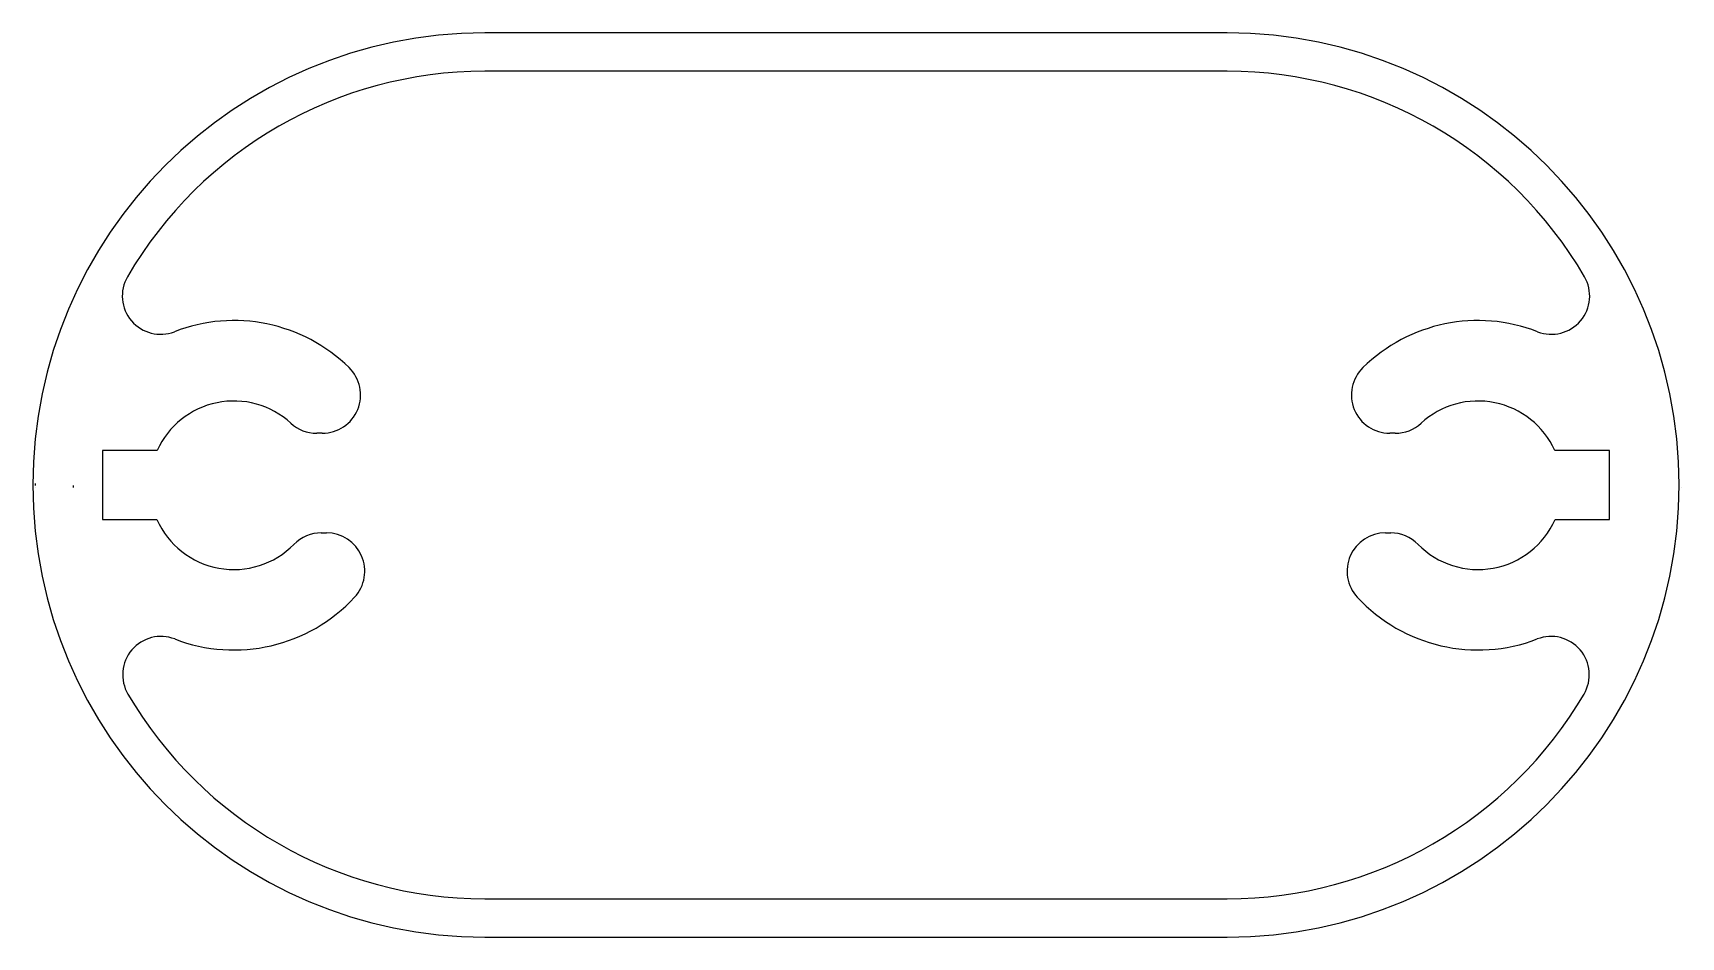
# Model space of a CAD drawing. Extents: x 2197.2 to 2240.3, y 1058.1 to 1081.7.
import ezdxf

# ---------------------------------------------------------------- set-up
doc = ezdxf.new("R2010")
doc.units = 0
doc.layers.get('0').update_dxf_attribs({"linetype": 'CONTINUOUS'})

msp = doc.modelspace()

# ---------------------------------------------------------------- linework, layer by layer
at = {"ltscale": 0.1}
for p, q in [((2218.699, 1081.7), (2208.999, 1081.7)), ((2228.399, 1081.7), (2218.699, 1081.7)), ((2218.699, 1080.7), (2208.999, 1080.7)), ((2228.399, 1080.7), (2218.699, 1080.7)), ((2204.757, 1071.25), (2204.612, 1071.25)), ((2232.786, 1071.25), (2232.641, 1071.25)), ((2199.019, 1070.8), (2199.019, 1069.9)), ((2200.443, 1070.8), (2199.019, 1070.8)), ((2238.379, 1070.8), (2236.954, 1070.8)), ((2238.379, 1069.9), (2238.379, 1070.8)), ((2199.019, 1069.9), (2199.019, 1069)), ((2238.379, 1069), (2238.379, 1069.9)), ((2197.252, 1069.833), (2197.252, 1069.833)), ((2240.252, 1069.833), (2240.252, 1069.833)), ((2199.019, 1069), (2200.437, 1069)), ((2204.73, 1068.65), (2204.868, 1068.65)), ((2232.529, 1068.65), (2232.668, 1068.65)), ((2236.961, 1069), (2238.379, 1069)), ((2208.999, 1059.1), (2218.699, 1059.1)), ((2218.699, 1059.1), (2228.399, 1059.1)), ((2208.999, 1058.1), (2218.699, 1058.1)), ((2218.699, 1058.1), (2228.399, 1058.1))]:
    msp.add_line(p, q, dxfattribs=at)
for centre, radius, start, end in [((2208.999, 1069.9), 11.8, 90, 180), ((2228.399, 1069.9), 11.8, 360, 90), ((2208.999, 1069.9), 10.8, 90, 149.7672), ((2228.399, 1069.9), 10.8, 30.2328, 90), ((2200.532, 1074.834), 1, 149.7672, 291.1897), ((2236.866, 1074.834), 1, 248.8103, 30.2328), ((2202.447, 1069.893), 4.3, 45.5865, 111.1897), ((2234.95, 1069.893), 4.3, 68.8103, 134.4135), ((2204.757, 1072.25), 1, 270, 45.5865), ((2232.641, 1072.25), 1, 134.4135, 270), ((2202.447, 1069.893), 2.2, 47.4451, 155.6462), ((2234.95, 1069.893), 2.2, 24.3538, 132.5549), ((2204.612, 1072.25), 1, 227.4451, 270), ((2232.786, 1072.25), 1, 270, 312.5549), ((2208.999, 1069.9), 11.8, 180, 270), ((2201.552, 1069.883), 4.3, 179.2361, 180), ((2209.052, 1069.833), 10.8, 179.7347, 180), ((2228.399, 1069.9), 11.8, 270, 360), ((2202.447, 1069.893), 2.2, 203.942, 315.5031), ((2204.73, 1067.65), 1, 90, 135.5031), ((2204.868, 1067.65), 1, 317.1851, 90), ((2232.529, 1067.65), 1, 90, 222.8149), ((2232.668, 1067.65), 1, 44.4969, 90), ((2234.95, 1069.893), 2.2, 224.4969, 336.058), ((2202.447, 1069.893), 4.3, 248.9365, 317.1851), ((2234.95, 1069.893), 4.3, 222.8149, 291.0635), ((2200.543, 1064.947), 1, 68.9365, 210.359), ((2236.855, 1064.947), 1, 329.641, 111.0635), ((2208.999, 1069.9), 10.8, 210.359, 270), ((2228.399, 1069.9), 10.8, 270, 329.641)]:
    msp.add_arc(centre, radius, start, end, dxfattribs=at)

doc.saveas('drawing.dxf')
